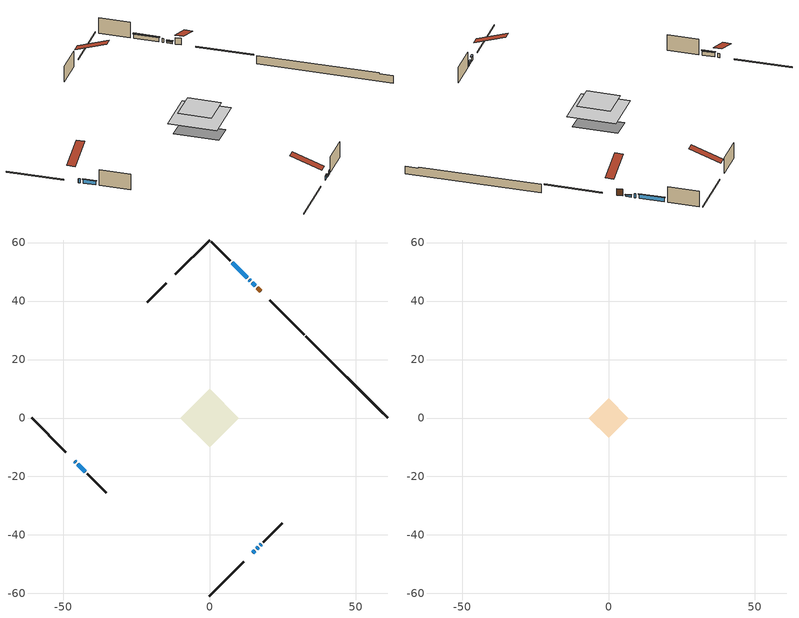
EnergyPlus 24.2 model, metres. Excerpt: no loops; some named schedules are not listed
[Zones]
conditioned space
 floor adiabatic (AdiabaticFloorConstruction): -10.05,0 0,10.05 10.05,0 0,-10.05 z3.21
 floor foundation (Slab1 construction): -6.97,2.38 -2.38,6.97 6.97,-2.38 2.38,-6.97 z-1.85
 wall outside (RimJoist1 construction): 0,-60.88 11.78,-49.1 / -60.88,0 -49.1,-11.78 / 0,60.88 -11.78,49.1 / 32.35,28.54 20.57,40.32 z0.77:1.07
 wall outside (AdiabaticWallConstruction 1): 17.51,43.37 16.34,44.54 z0.77:2.8
 wall outside (AdiabaticWallConstruction): -46.05,-14.84 -45.72,-15.16 / 14.84,-46.05 15.48,-45.4 / -45.07,-15.82 -42.48,-18.4 / 13.95,46.93 13.63,47.26 / 17.33,-43.55 17.66,-43.22 / 12.97,47.91 7.8,53.08 z0.77:1.99; 15.69,45.2 14.61,46.27 / 16.14,-44.74 16.68,-44.2 z0.77:1.28
 wall outside (Wall1 construction): 18.31,-42.57 24.8,-36.08 / -41.82,-19.06 -35.34,-25.54 / -14.84,46.05 -21.32,39.56 / 7.14,53.74 0.66,60.23 z0.77:5.65
 wall foundation (FoundationWall1 construction): 33,27.88,-1.85 33,27.88,0.77 58.09,2.79,0.77 58.09,2.79,0.48 60.88,0,0.48 60.88,0,-1.85
 window (WindowConstruction 3): -46.05,-14.84 -45.72,-15.16 z0.77:1.99
 window (WindowConstruction 1): 14.84,-46.05 15.48,-45.4 z0.77:1.99
 window (WindowConstruction 2): -45.07,-15.82 -42.48,-18.4 z0.77:1.99
 window (WindowConstruction 6): 15.69,45.2 14.61,46.27 z0.77:1.28
 window (WindowConstruction 7): 16.14,-44.74 16.68,-44.2 z0.77:1.28
 window (WindowConstruction 4): 13.95,46.93 13.63,47.25 z0.77:1.99
 window (WindowConstruction 5): 17.33,-43.55 17.66,-43.22 z0.77:1.99
 window (WindowConstruction): 12.97,47.91 7.8,53.08 z0.77:1.99
 door (Door): 17.51,43.37 16.34,44.54 z0.77:2.8
 ceiling adiabatic (AdiabaticFloorConstruction): 0,-10.05 10.05,0 0,10.05 -10.05,0 z3.21
attic - vented
 floor to conditioned space (Floor1 construction Reversed): -6.78,0 0,6.78 6.78,0 0,-6.78 z5.65
 roof outside (Roof1 construction): 14.18,-46.7,5.65 7.57,-40.1,8.76 5.83,-41.84,8.76 12.44,-48.44,5.65; -46.7,-14.18,5.65 -40.1,-7.57,8.76 -41.84,-5.83,8.76 -48.44,-12.44,5.65; -14.18,46.7,5.65 -7.57,40.1,8.76 -5.83,41.84,8.76 -12.44,48.44,5.65; 18.17,42.71,5.65 11.56,36.11,8.76 13.3,34.37,8.76 19.91,40.97,5.65
shading: 15.62,-45.26 14.69,-46.19 14.98,-46.48 15.92,-45.55 z2.19; -42.34,-18.54 -45.21,-15.67 -45.5,-15.97 -42.63,-18.84 z2.19; 14.47,46.42 15.83,45.06 16.12,45.35 14.76,46.71 z1.48; 16.82,-44.06 16,-44.89 16.29,-45.18 17.11,-44.35 z1.48; 7.66,53.23 13.11,47.77 13.4,48.06 7.95,53.52 z2.19
[Building]
Building 1: Terrain=Suburbs
[Site:Location]
Montreal Intl AP_QC: Latitude {deg}=45.47; Longitude {deg}=-73.74; Time Zone {hr}=-5; Elevation {m}=36; Keep Site Location Information=Yes
[Site:GroundTemperature:Shallow]
2.07863, -0.316383, -0.508184, 0.628371, 5.19101, 9.73239, 13.6695, 16.1636, 16.3755, 14.347, 10.5102, 6.10817
[Site:WaterMainsTemperature]
Calculation Method=Schedule; Temperature Schedule=mains temperature schedule
[Material] Roughness=Rough; Thermal Absorptance=0.9
Name | Thickness {m} | Conductivity {W/m-K} | Density {kg/m3} | Specific Heat {J/kg-K} | Solar Absorptance | Visible Absorptance
asphalt or fiberglass shingles | 0.00635 | 0.162714 | 1121.4 | 1465.45 | 0.84 | 0.84
ceiling loosefill ins | 0.0846667 | 0.0480833 | 16.02 | 1046.75 | 0.7 | 0.7
ceiling stud and cavity | 0.1397 | 0.0957022 | 65.682 | 1177.47 | 0.7 | 0.7
concrete 4.0 in. | 0.1016 | 1.803125 | 2242.8 | 837.4 | 0.7 | 0.7
concrete 8.0 in. | 0.2032 | 1.803125 | 2242.8 | 837.4 | 0.7 | 0.7
door material | 0.04445 | 0.053851 | 512.64 | 1214.23 | 0.7 | 0.7
exterior vertical ins | 0.0733843 | 0.029427 | 32.04 | 1214.23 | 0.7 | 0.7
floor covering | 0.0127 | 0.0433444 | 54.468 | 1339.84 | 0.6 | 0.6
floor rigid ins; wall rigid ins | 0.512978 | 0.029427 | 32.04 | 1214.23 | 0.7 | 0.7
floor stud and cavity | 0.1397 | 1.75129 | 37.0049 | 1207.88 | 0.7 | 0.7
furniture material conditioned space 1 | 0.1524 | 0.115458 | 640.8 | 1214.23 | 0.6 | 0.6
gypsum board | 0.0127 | 0.160291 | 801 | 837.4 | 0.6 | 0.6
gypsum board 1 | 0.0127 | 0.160291 | 801 | 837.4 | 0.7 | 0.7
osb sheathing 0.5 in. | 0.0127 | 0.115458 | 512.64 | 1214.23 | 0.7 | 0.7
osb sheathing 0.75 in. | 0.01905 | 0.115458 | 512.64 | 1214.23 | 0.7 | 0.7
osb sheathing 2.0 in. | 0.0508 | 0.115458 | 512.64 | 1214.23 | 0.7 | 0.7
rim joist rigid ins | 0.103632 | 0.029427 | 32.04 | 1214.23 | 0.7 | 0.7
rim joist stud and cavity | 0.0508 | 0.0406579 | 125.044 | 1163.47 | 0.6 | 0.6
wall stud and cavity | 0.1397 | 0.104668 | 139.0536 | 1170.24 | 0.7 | 0.7
wall stud and cavity 1 | 0.0889 | 0.380278 | 52.3479 | 1209.89 | 0.7 | 0.7
wall stud and cavity 2 | 0.0889 | 0.391764 | 83.0341 | 1211.67 | 0.7 | 0.7
wood siding | 0.0254 | 0.102417 | 544.68 | 1172.36 | 0 | 0
wood siding 1; wood siding 2; wood siding 3 | 0.0254 | 0.102417 | 544.68 | 1172.36 | 0.7 | 0.7
[WindowMaterial:SimpleGlazingSystem]
Name | U-Factor {W/m2-K} | Solar Heat Gain Coefficient
WindowMaterial | 3.06839 | 0.58
WindowMaterial 1 | 3.17571 | 0.4
WindowMaterial 2 | 3.17343 | 0.36
[Construction]
AdiabaticFloorConstruction: floor stud and cavity, floor rigid ins, osb sheathing 0.75 in., floor covering
AdiabaticWallConstruction: wood siding 2, wall rigid ins, wall stud and cavity 1, gypsum board
AdiabaticWallConstruction 1: wood siding 3, wall rigid ins, wall stud and cavity 1, gypsum board
Door: door material
Floor1 construction Reversed: gypsum board, ceiling stud and cavity, ceiling loosefill ins
FoundationWall1 construction: concrete 8.0 in., gypsum board 1
furniture construction conditioned space 1: furniture material conditioned space 1
PartitionWallConstruction: gypsum board, wall stud and cavity 2, gypsum board
RimJoist1 construction: wood siding 1, rim joist rigid ins, osb sheathing 2.0 in., rim joist stud and cavity
Roof1 construction: asphalt or fiberglass shingles
Slab1 construction: concrete 4.0 in.
Wall1 construction: wood siding, osb sheathing 0.5 in., wall stud and cavity, gypsum board
WindowConstruction; WindowConstruction 1; WindowConstruction 2: WindowMaterial
WindowConstruction 3; WindowConstruction 4; WindowConstruction 5: WindowMaterial 1
WindowConstruction 6; WindowConstruction 7: WindowMaterial 2
[Zone] Multiplier=1; Part of Total Floor Area=Yes
Name | Volume {m3}
attic - vented | 46.4856
conditioned space | 719.6
[Space]
Name | Zone | Volume {m3}
attic - vented 1 | attic - vented | 46.4856
conditioned space 1 | conditioned space | 719.6
[ZoneInfiltration:EffectiveLeakageArea]
infil attic - vented 1: Zone or Space=attic - vented 1; Schedule=Always On Discrete; Effective Air Leakage Area {cm2}=3678.8; Stack Coefficient=0.000216514; Wind Coefficient=9.94176e-06
[ZoneMixing]
whole house fan mix: Zone or Space=attic - vented; Schedule=Always On Continuous; Design Flow Rate Calculation Method=Flow/Zone; Design Flow Rate {m3/s}=0; Source Zone or Space=conditioned space
[SurfaceProperty:ExposedFoundationPerimeter]
Slab1: Exposed Perimeter Calculation Method=TotalExposedPerimeter; Total Exposed Perimeter {m}=39.426
[InternalMass] Zone or ZoneList=conditioned space; Space or SpaceList=conditioned space 1
Name | Construction | Surface Area {m2}
furniture mass conditioned space 1 | furniture construction conditioned space 1 | 115.136
partition wall mass | PartitionWallConstruction | 287.84
[Lights]
interior lighting: Zone or ZoneList or Space or SpaceList=conditioned space 1; Schedule=interior lighting schedule; Design Level Calculation Method=LightingLevel; Lighting Level {W}=343.2; Return Air Fraction=0; Fraction Radiant=0.6; Fraction Visible=0.2; Fraction Replaceable=1
[People]
occupants: Zone or ZoneList or Space or SpaceList=conditioned space 1; Number of People Schedule=occupants schedule; Number of People Calculation Method=People; Number of People=3; Fraction Radiant=0.314171; Sensible Heat Fraction=0.56303; Activity Level Schedule=occupants activity schedule; Carbon Dioxide Generation Rate {m3/s-W}=0; Enable ASHRAE 55 Comfort Warnings=No; Mean Radiant Temperature Calculation Type=EnclosureAveraged
[ElectricEquipment] Zone or ZoneList or Space or SpaceList=conditioned space 1; Design Level Calculation Method=EquipmentLevel
Name | Schedule | Design Level {W} | Fraction Latent | Fraction Radiant | Fraction Lost
clothes dryer | clothes dryer schedule | 140.772 | 0.015 | 0.081 | 0.85
clothes washer | clothes washer schedule | 32.1985 | 0.03 | 0.162 | 0.7
cooking range | cooking range schedule | 215.147 | 0.08 | 0.432 | 0.2
dishwasher | dishwasher schedule | 66.8632 | 0.3 | 0.18 | 0.4
fridge | fridge schedule | 72.9452 | 0 | 0.6 | 0
mech vent house fan | mech vent house fan schedule | 0 | 0 | 0 | 1
mech vent house fan cfis | mech vent house fan cfis schedule | 0 | 0 | 0 | 0
misc plug loads | misc plug loads schedule | 494.7 | 0.045 | 0.513 | 0.1
whole house fan | Always On Discrete | 0 | 0 | 0 | 1
[OtherEquipment] Zone or ZoneList or Space or SpaceList=conditioned space 1; Design Level Calculation Method=EquipmentLevel
Name | Fuel Type | Schedule | Design Level {W} | Fraction Latent | Fraction Radiant | Fraction Lost
clothes dryer 1 | Electricity | clothes dryer schedule | 0 | 0.015 | 0.081 | 0.85
cooking range 1 | Electricity | cooking range schedule | 0 | 0.08 | 0.432 | 0.2
general water use latent | None | general water use schedule | 62.594 | 1 | 0 | 0
general water use sensible | None | general water use schedule | -61.6891 | 0 | 0.6 | 0
mech vent house fan latent load | None | Always On Discrete | 0 | 1 | 0 | 0
mech vent house fan sensible load | None | Always On Discrete | 0 | 0 | 0 | 0
water heater energy adjustment1 | Electricity | Always On Discrete | 0.01 | 0 | 0 | 1
[ZoneInfiltration:DesignFlowRate] Zone or ZoneList or Space or SpaceList=conditioned space 1; Schedule=Always On Discrete; Design Flow Rate Calculation Method=Flow/Zone; Design Flow Rate {m3/s}=0
infil flow; natural vent flow; whole house fan flow
[ZoneControl:Thermostat]
conditioned space Thermostat: Zone or ZoneList=conditioned space; Control Type Schedule=conditioned space Thermostat Schedule; Control 1=conditioned space temperature setpoint; Temperature Difference Between Cutout And Setpoint {deltaC}=0
[ZoneHVAC:Baseboard:Convective:Electric]
electric baseboard: Availability Schedule=Always On Discrete; Heating Design Capacity {W}=12923; Efficiency=1
[AirLoopHVAC:UnitarySystem] Control Type=Load; Controlling Zone or Thermostat Location=conditioned space; Dehumidification Control Type=None; Availability Schedule=Always On Discrete; Fan Placement=BlowThrough; DX Heating Coil Sizing Ratio=1; Use DOAS DX Cooling Coil=No; Minimum Supply Air Temperature {C}=2; Latent Load Control=SensibleOnlyLoadControl; Cooling Supply Air Flow Rate Method=None; Heating Supply Air Flow Rate Method=SupplyAirFlowRate; Heating Supply Air Flow Rate {m3/s}=0.00141584; No Load Supply Air Flow Rate Method=SupplyAirFlowRate; No Load Supply Air Flow Rate {m3/s}=0; No Load Supply Air Flow Rate Control Set To Low Speed=Yes; Maximum Supply Air Temperature {C}=48.8889; Maximum Outdoor Dry-Bulb Temperature for Supplemental Heater Operation {C}=21; Ancillary On-Cycle Electric Power {W}=0; Ancillary Off-Cycle Electric Power {W}=0
Name | Supply Fan | Supply Air Fan Operating Mode Schedule | Heating Coil
unit heater unitary system | unit heater supply fan | unit heater auto fan schedule | unit heater htg coil
unit heater unitary system 1 | unit heater supply fan 1 | unit heater auto fan schedule 1 | unit heater htg coil 1
[Fan:SystemModel] Availability Schedule=Always On Discrete; Design Maximum Air Flow Rate {m3/s}=0.00141584; Speed Control Method=Discrete; Electric Power Minimum Flow Rate Fraction=0.2; Design Pressure Rise {Pa}=500; Motor Efficiency=1; Motor In Air Stream Fraction=1; Design Electric Power Consumption {W}=Autosize; Design Power Sizing Method=PowerPerFlow; Electric Power Per Unit Flow Rate Per Unit Pressure {W/((m3/s)-Pa)}=1.66667; Fan Total Efficiency=0.7; Motor Loss Radiative Fraction=0; Number of Speeds=1; Speed Flow Fraction 1=1; Speed Electric Power Fraction 1=1
Name | Electric Power Per Unit Flow Rate {W/(m3/s)}
unit heater supply fan | 28251.7
unit heater supply fan 1 | 1e-06
[Coil:Heating:Fuel] Availability Schedule=Always On Discrete; Fuel Type=OtherFuel1; Burner Efficiency=0.3; Nominal Capacity {W}=0.293071; On Cycle Parasitic Electric Load {W}=0; Off Cycle Parasitic Fuel Load {W}=0
unit heater htg coil; unit heater htg coil 1
[Zone equipment]
conditioned space: electric baseboard, unit heater unitary system, unit heater unitary system 1
[Foundation:Kiva]
Foundation Kiva 1: Initial Indoor Air Temperature {C}=21; Wall Height Above Grade {m}=0.769986; Wall Depth Below Slab {m}=0.2032; Custom Block Material Name 1=exterior vertical ins; Custom Block Depth 1 {m}=2.62; Custom Block X Position 1 {m}=0.2159; Custom Block Z Position 1 {m}=0
[Foundation:Kiva:Settings]
Soil Conductivity {W/m-K}=0.849921; Soil Density {kg/m3}=1842.3; Soil Specific Heat {J/kg-K}=418.7; Ground Solar Absorptivity=0.9; Ground Thermal Absorptivity=0.9; Ground Surface Roughness {m}=0.03; Far-Field Width {m}=40; Deep-Ground Boundary Condition=ZeroFlux; Deep-Ground Depth {m}=40; Minimum Cell Dimension {m}=0.2; Maximum Cell Growth Coefficient=3; Simulation Timestep=Timestep
[Exterior:Lights]
exterior lighting: Schedule=exterior lighting schedule; Design Level {W}=75.6
[EnergyManagementSystem:GlobalVariable]
infil_program_Qfan
infil_program_Qinf
natural_vent_program_Qnv
natural_vent_program_Qwhf
[EnergyManagementSystem:Sensor]
Name | Output:Variable or Output:Meter Index Key | Output:Variable or Output:Meter
airflow_gain | infil flow | Infiltration Sensible Heat Gain Energy
airflow_gain_1 | natural vent flow | Infiltration Sensible Heat Gain Energy
airflow_gain_2 | whole house fan flow | Infiltration Sensible Heat Gain Energy
airflow_loss | infil flow | Infiltration Sensible Heat Loss Energy
airflow_loss_1 | natural vent flow | Infiltration Sensible Heat Loss Energy
airflow_loss_2 | whole house fan flow | Infiltration Sensible Heat Loss Energy
clg_load_cond |  | Cooling:EnergyTransfer:Zone:CONDITIONED SPACE
clg_sp_s; clg_sp_s_1 | cooling setpoint | Schedule Value
clothes_dryer_exhaust_0_sch_s | clothes dryer exhaust 0 schedule | Schedule Value
conditioned_space_clg_unmet_s | conditioned space | Zone Cooling Setpoint Not Met Time
conditioned_space_htg_unmet_s | conditioned space | Zone Heating Setpoint Not Met Time
cool_season | cooling season schedule | Schedule Value
fridge_tin_s | conditioned space | Zone Mean Air Temperature
htg_load_cond |  | Heating:EnergyTransfer:Zone:CONDITIONED SPACE
htg_sp_s; htg_sp_s_1 | heating setpoint | Schedule Value
ig_ee_conv | clothes dryer | Electric Equipment Convective Heating Energy
ig_ee_conv_2 | cooking range | Electric Equipment Convective Heating Energy
ig_ee_conv_4 | fridge | Electric Equipment Convective Heating Energy
ig_ee_conv_5 | misc plug loads | Electric Equipment Convective Heating Energy
ig_ee_conv_6 | whole house fan | Electric Equipment Convective Heating Energy
ig_ee_rad | clothes dryer | Electric Equipment Radiant Heating Energy
ig_ee_rad_2 | cooking range | Electric Equipment Radiant Heating Energy
ig_ee_rad_4 | fridge | Electric Equipment Radiant Heating Energy
ig_ee_rad_5 | misc plug loads | Electric Equipment Radiant Heating Energy
ig_ee_rad_6 | whole house fan | Electric Equipment Radiant Heating Energy
ig_lgt_conv | interior lighting | Lights Convective Heating Energy
ig_lgt_rad | interior lighting | Lights Radiant Heating Energy
ig_lgt_vis | interior lighting | Lights Visible Radiation Heating Energy
ig_oe_conv | clothes dryer 1 | Other Equipment Convective Heating Energy
ig_oe_conv_1 | cooking range 1 | Other Equipment Convective Heating Energy
ig_oe_conv_2 | general water use latent | Other Equipment Convective Heating Energy
ig_oe_conv_3 | general water use sensible | Other Equipment Convective Heating Energy
ig_oe_conv_4 | water heater energy adjustment1 | Other Equipment Convective Heating Energy
ig_oe_rad | clothes dryer 1 | Other Equipment Radiant Heating Energy
ig_oe_rad_1 | cooking range 1 | Other Equipment Radiant Heating Energy
ig_oe_rad_2 | general water use latent | Other Equipment Radiant Heating Energy
ig_oe_rad_3 | general water use sensible | Other Equipment Radiant Heating Energy
ig_oe_rad_4 | water heater energy adjustment1 | Other Equipment Radiant Heating Energy
ig_ppl_conv | occupants | People Convective Heating Energy
ig_ppl_rad | occupants | People Radiant Heating Energy
im_conv | furniture mass conditioned space 1 | Surface Inside Face Convection Heat Gain Energy
im_conv_1 | partition wall mass | Surface Inside Face Convection Heat Gain Energy
im_ig | furniture mass conditioned space 1 | Surface Inside Face Internal Gains Radiation Heat Gain Energy
im_ig_1 | partition wall mass | Surface Inside Face Internal Gains Radiation Heat Gain Energy
im_lgt | furniture mass conditioned space 1 | Surface Inside Face Lights Radiation Heat Gain Energy
im_lgt_1 | partition wall mass | Surface Inside Face Lights Radiation Heat Gain Energy
im_sol | furniture mass conditioned space 1 | Surface Inside Face Solar Radiation Heat Gain Energy
im_sol_1 | partition wall mass | Surface Inside Face Solar Radiation Heat Gain Energy
im_surf | furniture mass conditioned space 1 | Surface Inside Face Net Surface Thermal Radiation Heat Gain Energy
im_surf_1 | partition wall mass | Surface Inside Face Net Surface Thermal Radiation Heat Gain Energy
mv_conv | mech vent house fan | Electric Equipment Convective Heating Energy
mv_conv_1 | mech vent house fan cfis | Electric Equipment Convective Heating Energy
mv_conv_2 | mech vent house fan latent load | Other Equipment Convective Heating Energy
mv_conv_3 | mech vent house fan sensible load | Other Equipment Convective Heating Energy
mv_rad | mech vent house fan | Electric Equipment Radiant Heating Energy
mv_rad_1 | mech vent house fan cfis | Electric Equipment Radiant Heating Energy
mv_rad_2 | mech vent house fan latent load | Other Equipment Radiant Heating Energy
mv_rad_3 | mech vent house fan sensible load | Other Equipment Radiant Heating Energy
natural_vent_s | natural vent schedule | Schedule Value
out_pb_s |  | Site Outdoor Air Barometric Pressure
out_wt_s |  | Site Outdoor Air Humidity Ratio
site_vw_s |  | Site Wind Speed
ss_back_out | Window1 | Surface Window Shortwave from Zone Back Out Window Heat Transfer Rate
ss_back_out_1 | Window12 | Surface Window Shortwave from Zone Back Out Window Heat Transfer Rate
ss_back_out_2 | Window13 | Surface Window Shortwave from Zone Back Out Window Heat Transfer Rate
ss_back_out_3 | Window17 | Surface Window Shortwave from Zone Back Out Window Heat Transfer Rate
ss_back_out_4 | Window19 | Surface Window Shortwave from Zone Back Out Window Heat Transfer Rate
ss_back_out_5 | Window2 | Surface Window Shortwave from Zone Back Out Window Heat Transfer Rate
ss_back_out_6 | Window3 | Surface Window Shortwave from Zone Back Out Window Heat Transfer Rate
ss_back_out_7 | Window4 | Surface Window Shortwave from Zone Back Out Window Heat Transfer Rate
ss_conv | Door1 | Surface Inside Face Convection Heat Gain Energy
ss_conv_1 | Window1 | Surface Inside Face Convection Heat Gain Energy
ss_conv_2 | Window12 | Surface Inside Face Convection Heat Gain Energy
ss_conv_3 | Window13 | Surface Inside Face Convection Heat Gain Energy
ss_conv_4 | Window17 | Surface Inside Face Convection Heat Gain Energy
ss_conv_5 | Window19 | Surface Inside Face Convection Heat Gain Energy
ss_conv_6 | Window2 | Surface Inside Face Convection Heat Gain Energy
ss_conv_7 | Window3 | Surface Inside Face Convection Heat Gain Energy
ss_conv_8 | Window4 | Surface Inside Face Convection Heat Gain Energy
ss_ig | Door1 | Surface Inside Face Internal Gains Radiation Heat Gain Energy
ss_ig_1 | Window1 | Surface Inside Face Internal Gains Radiation Heat Gain Energy
ss_ig_2 | Window12 | Surface Inside Face Internal Gains Radiation Heat Gain Energy
ss_ig_3 | Window13 | Surface Inside Face Internal Gains Radiation Heat Gain Energy
ss_ig_4 | Window17 | Surface Inside Face Internal Gains Radiation Heat Gain Energy
ss_ig_5 | Window19 | Surface Inside Face Internal Gains Radiation Heat Gain Energy
ss_ig_6 | Window2 | Surface Inside Face Internal Gains Radiation Heat Gain Energy
ss_ig_7 | Window3 | Surface Inside Face Internal Gains Radiation Heat Gain Energy
ss_ig_8 | Window4 | Surface Inside Face Internal Gains Radiation Heat Gain Energy
ss_lgt | Door1 | Surface Inside Face Lights Radiation Heat Gain Energy
ss_sol | Door1 | Surface Inside Face Solar Radiation Heat Gain Energy
ss_surf | Door1 | Surface Inside Face Net Surface Thermal Radiation Heat Gain Energy
ss_surf_1 | Window1 | Surface Inside Face Net Surface Thermal Radiation Heat Gain Energy
ss_surf_2 | Window12 | Surface Inside Face Net Surface Thermal Radiation Heat Gain Energy
ss_surf_3 | Window13 | Surface Inside Face Net Surface Thermal Radiation Heat Gain Energy
ss_surf_4 | Window17 | Surface Inside Face Net Surface Thermal Radiation Heat Gain Energy
ss_surf_5 | Window19 | Surface Inside Face Net Surface Thermal Radiation Heat Gain Energy
ss_surf_6 | Window2 | Surface Inside Face Net Surface Thermal Radiation Heat Gain Energy
ss_surf_7 | Window3 | Surface Inside Face Net Surface Thermal Radiation Heat Gain Energy
ss_surf_8 | Window4 | Surface Inside Face Net Surface Thermal Radiation Heat Gain Energy
ss_trans_in | Window1 | Surface Window Transmitted Solar Radiation Rate
ss_trans_in_1 | Window12 | Surface Window Transmitted Solar Radiation Rate
ss_trans_in_2 | Window13 | Surface Window Transmitted Solar Radiation Rate
ss_trans_in_3 | Window17 | Surface Window Transmitted Solar Radiation Rate
ss_trans_in_4 | Window19 | Surface Window Transmitted Solar Radiation Rate
ss_trans_in_5 | Window2 | Surface Window Transmitted Solar Radiation Rate
ss_trans_in_6 | Window3 | Surface Window Transmitted Solar Radiation Rate
ss_trans_in_7 | Window4 | Surface Window Transmitted Solar Radiation Rate
ss_trans_out | Window1 | Surface Inside Face Initial Transmitted Diffuse Transmitted Out Window Solar Radiation Rate
ss_trans_out_1 | Window12 | Surface Inside Face Initial Transmitted Diffuse Transmitted Out Window Solar Radiation Rate
ss_trans_out_2 | Window13 | Surface Inside Face Initial Transmitted Diffuse Transmitted Out Window Solar Radiation Rate
ss_trans_out_3 | Window17 | Surface Inside Face Initial Transmitted Diffuse Transmitted Out Window Solar Radiation Rate
ss_trans_out_4 | Window19 | Surface Inside Face Initial Transmitted Diffuse Transmitted Out Window Solar Radiation Rate
ss_trans_out_5 | Window2 | Surface Inside Face Initial Transmitted Diffuse Transmitted Out Window Solar Radiation Rate
ss_trans_out_6 | Window3 | Surface Inside Face Initial Transmitted Diffuse Transmitted Out Window Solar Radiation Rate
ss_trans_out_7 | Window4 | Surface Inside Face Initial Transmitted Diffuse Transmitted Out Window Solar Radiation Rate
s_conv | Floor1 | Surface Inside Face Convection Heat Gain Energy
s_conv_1 | FoundationWall1 | Surface Inside Face Convection Heat Gain Energy
s_conv_10 | Wall1:225 | Surface Inside Face Convection Heat Gain Energy
s_conv_11 | Wall1:315 | Surface Inside Face Convection Heat Gain Energy
s_conv_12 | Wall1:45 | Surface Inside Face Convection Heat Gain Energy
s_conv_2 | inferred conditioned ceiling | Surface Inside Face Convection Heat Gain Energy
s_conv_3 | inferred conditioned floor | Surface Inside Face Convection Heat Gain Energy
s_conv_4 | RimJoist1:135 | Surface Inside Face Convection Heat Gain Energy
s_conv_5 | RimJoist1:225 | Surface Inside Face Convection Heat Gain Energy
s_conv_6 | RimJoist1:315 | Surface Inside Face Convection Heat Gain Energy
s_conv_7 | RimJoist1:45 | Surface Inside Face Convection Heat Gain Energy
s_conv_8 | Slab1 | Surface Inside Face Convection Heat Gain Energy
s_conv_9 | Wall1:135 | Surface Inside Face Convection Heat Gain Energy
s_ig | Floor1 | Surface Inside Face Internal Gains Radiation Heat Gain Energy
s_ig_1 | FoundationWall1 | Surface Inside Face Internal Gains Radiation Heat Gain Energy
s_ig_10 | Wall1:225 | Surface Inside Face Internal Gains Radiation Heat Gain Energy
s_ig_11 | Wall1:315 | Surface Inside Face Internal Gains Radiation Heat Gain Energy
s_ig_12 | Wall1:45 | Surface Inside Face Internal Gains Radiation Heat Gain Energy
s_ig_2 | inferred conditioned ceiling | Surface Inside Face Internal Gains Radiation Heat Gain Energy
s_ig_3 | inferred conditioned floor | Surface Inside Face Internal Gains Radiation Heat Gain Energy
s_ig_4 | RimJoist1:135 | Surface Inside Face Internal Gains Radiation Heat Gain Energy
s_ig_5 | RimJoist1:225 | Surface Inside Face Internal Gains Radiation Heat Gain Energy
s_ig_6 | RimJoist1:315 | Surface Inside Face Internal Gains Radiation Heat Gain Energy
s_ig_7 | RimJoist1:45 | Surface Inside Face Internal Gains Radiation Heat Gain Energy
s_ig_8 | Slab1 | Surface Inside Face Internal Gains Radiation Heat Gain Energy
s_ig_9 | Wall1:135 | Surface Inside Face Internal Gains Radiation Heat Gain Energy
s_lgt | Floor1 | Surface Inside Face Lights Radiation Heat Gain Energy
s_lgt_1 | FoundationWall1 | Surface Inside Face Lights Radiation Heat Gain Energy
s_lgt_10 | Wall1:225 | Surface Inside Face Lights Radiation Heat Gain Energy
s_lgt_11 | Wall1:315 | Surface Inside Face Lights Radiation Heat Gain Energy
s_lgt_12 | Wall1:45 | Surface Inside Face Lights Radiation Heat Gain Energy
s_lgt_2 | inferred conditioned ceiling | Surface Inside Face Lights Radiation Heat Gain Energy
s_lgt_3 | inferred conditioned floor | Surface Inside Face Lights Radiation Heat Gain Energy
s_lgt_4 | RimJoist1:135 | Surface Inside Face Lights Radiation Heat Gain Energy
s_lgt_5 | RimJoist1:225 | Surface Inside Face Lights Radiation Heat Gain Energy
s_lgt_6 | RimJoist1:315 | Surface Inside Face Lights Radiation Heat Gain Energy
s_lgt_7 | RimJoist1:45 | Surface Inside Face Lights Radiation Heat Gain Energy
s_lgt_8 | Slab1 | Surface Inside Face Lights Radiation Heat Gain Energy
s_lgt_9 | Wall1:135 | Surface Inside Face Lights Radiation Heat Gain Energy
